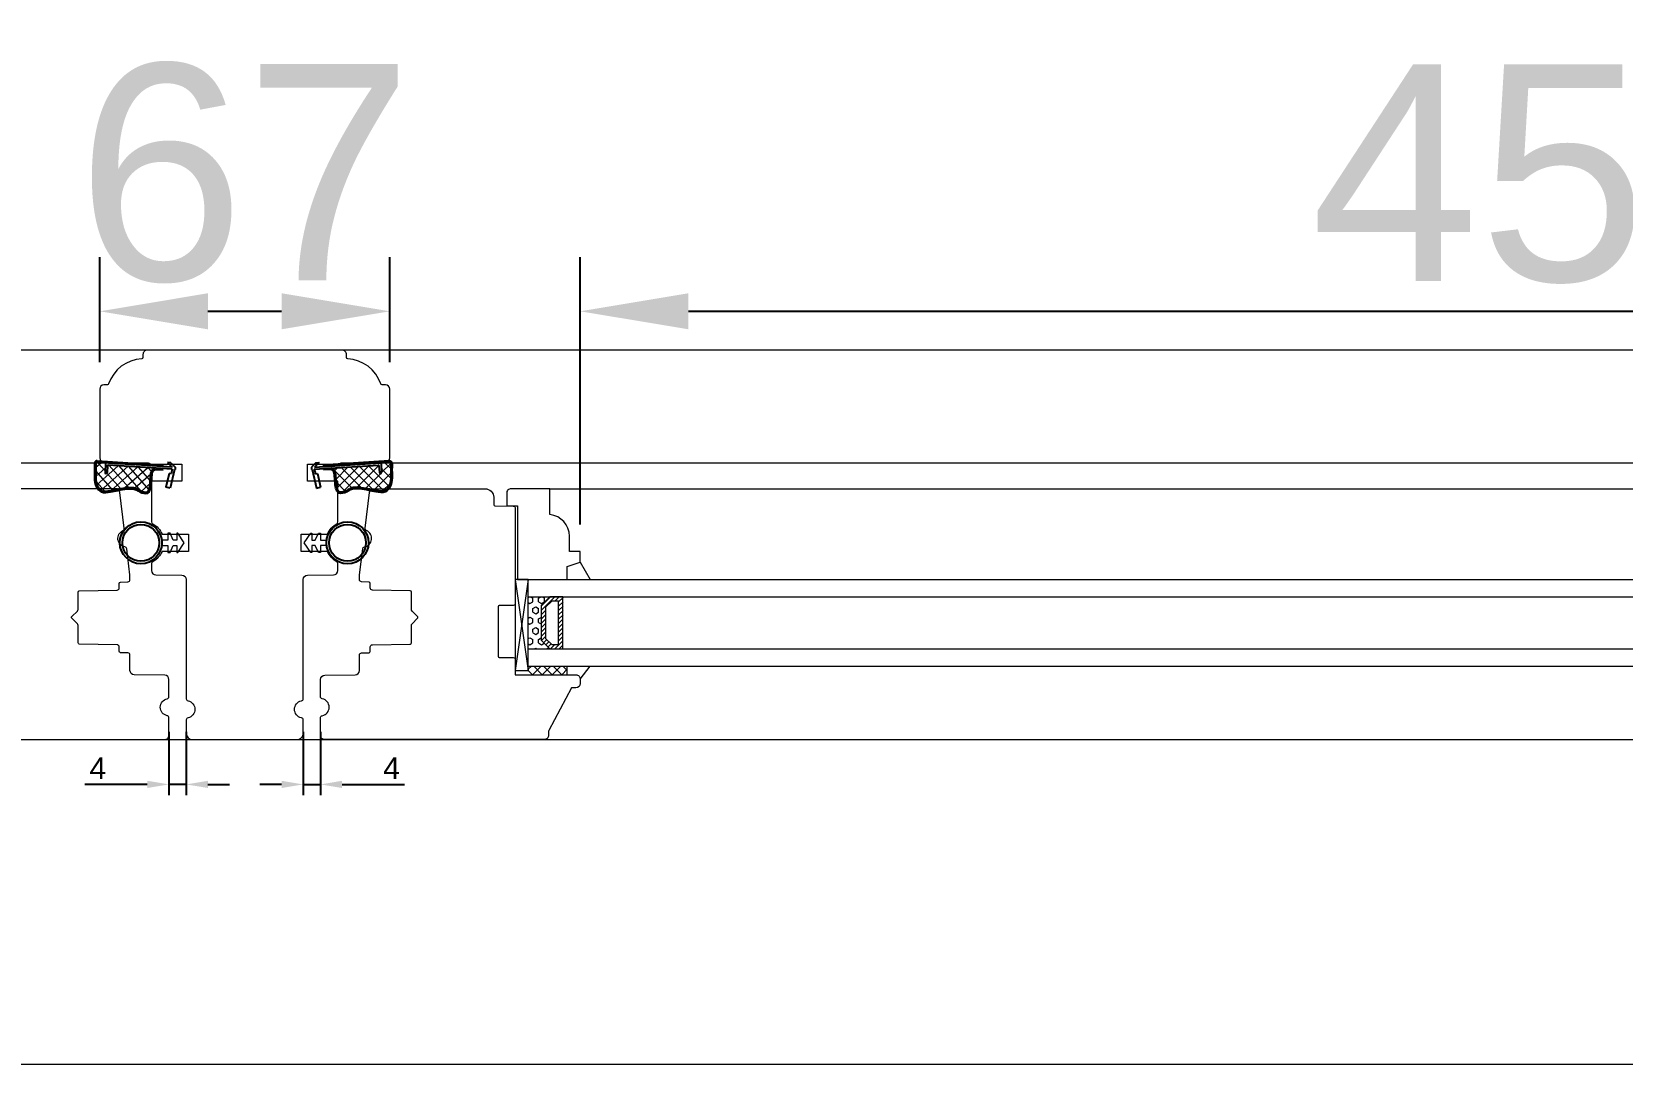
# Model space of a CAD drawing. Header units: millimetres. Extents: x 0 to 182016, y 11 to 3710.
# Drawn here: x 26659.8 to 27027.1, y 989.8 to 1228.4 of the extents above; entities that cross this region are included whole.
import ezdxf

# ---------------------------------------------------------------- set-up
doc = ezdxf.new("R2010")
doc.units = ezdxf.units.MM
for name, color, linetype, lineweight in [('Matmenys', 10, 'Continuous', 20), ('OTHER', 251, 'Continuous', 13), ('Stakta', 7, 'Continuous', 25), ('Testinės profilio linijos', 7, 'Continuous', 5)]:
    doc.layers.add(name, color=color, linetype=linetype, lineweight=lineweight)
doc.styles.get("Standard").update_dxf_attribs({"font": 'arial.ttf'})
doc.dimstyles.new('2', dxfattribs={"dimscale": 2, "dimtxt": 2.5, "dimasz": 2.5, "dimexe": 1.25, "dimexo": 0.625, "dimtad": 1, "dimtxsty": 'Standard', "dimcen": 2.5, "dimadec": 0, "dimazin": 0, "dimtfac": 1, "dimtmove": 0, "dimatfit": 3, "dimfxl": 1, "dimarcsym": 0})
doc.dimstyles.new('Padidinti matmenys', dxfattribs={"dimscale": 10, "dimtxt": 5, "dimasz": 2.5, "dimexe": 1.25, "dimexo": 0.625, "dimtad": 1, "dimdec": 1, "dimtxsty": 'Standard', "dimcen": 2.5, "dimadec": 0, "dimazin": 0, "dimtfac": 1, "dimtdec": 1, "dimtmove": 0, "dimatfit": 3, "dimfxl": 1, "dimarcsym": 0})

# ---------------------------------------------------------------- blocks, each defined once
blk = doc.blocks.new('*D1410')
at = {"layer": 'Defpoints', "color": 0, "transparency": 16777216}
for p in [(26722.49, 1067.84), (26726.49, 1067.84), (26722.49, 1054.47)]:
    blk.add_point(p, dxfattribs=at)
at = {"layer": 'Matmenys', "color": 0, "lineweight": -2, "transparency": 16777216}
for p, q in [((26722.49, 1066.59), (26722.49, 1051.97)), ((26726.49, 1066.59), (26726.49, 1051.97)), ((26717.49, 1054.47), (26712.49, 1054.47)), ((26722.49, 1054.47), (26726.49, 1054.47)), ((26731.49, 1054.47), (26745.89, 1054.47))]:
    blk.add_line(p, q, dxfattribs=at)
at = {"layer": 'Matmenys', "color": 0, "transparency": 16777216}
for points in [[(26717.49, 1055.31), (26717.49, 1053.64), (26722.49, 1054.47)], [(26731.49, 1055.31), (26731.49, 1053.64), (26726.49, 1054.47)]]:
    blk.add_solid(points, dxfattribs=at)
at = {"layer": 'Matmenys', "color": 0, "transparency": 16777216, "insert": (26742.91, 1058.22), "char_height": 5, "attachment_point": 5}
blk.add_mtext('4', dxfattribs=at)
blk = doc.blocks.new('*D1135')
at = {"layer": 'Defpoints', "color": 0, "transparency": 16777216}
for p in [(26691.49, 1067.84), (26695.49, 1067.84), (26695.49, 1054.47)]:
    blk.add_point(p, dxfattribs=at)
at = {"layer": 'Matmenys', "color": 0, "lineweight": -2, "transparency": 16777216}
for p, q in [((26691.49, 1066.59), (26691.49, 1051.97)), ((26695.49, 1066.59), (26695.49, 1051.97)), ((26686.49, 1054.47), (26672.09, 1054.47)), ((26695.49, 1054.47), (26691.49, 1054.47)), ((26700.49, 1054.47), (26705.49, 1054.47))]:
    blk.add_line(p, q, dxfattribs=at)
at = {"layer": 'Matmenys', "color": 0, "transparency": 16777216}
for points in [[(26686.49, 1055.31), (26686.49, 1053.64), (26691.49, 1054.47)], [(26700.49, 1055.31), (26700.49, 1053.64), (26695.49, 1054.47)]]:
    blk.add_solid(points, dxfattribs=at)
at = {"layer": 'Matmenys', "color": 0, "transparency": 16777216, "insert": (26675.07, 1058.22), "char_height": 5, "attachment_point": 5}
blk.add_mtext('4', dxfattribs=at)
blk = doc.blocks.new('*D1136')
at = {"color": 0, "lineweight": -2, "transparency": 16777216}
for p, q in [((26786.49, 1114.56), (26786.49, 1176.3)), ((27240.48, 1114.56), (27240.48, 1176.3)), ((26811.49, 1163.8), (27215.48, 1163.8))]:
    blk.add_line(p, q, dxfattribs=at)
at = {"color": 0, "transparency": 16777216}
for points in [[(26811.49, 1167.97), (26811.49, 1159.64), (26786.49, 1163.8)], [(27215.48, 1167.97), (27215.48, 1159.64), (27240.48, 1163.8)]]:
    blk.add_solid(points, dxfattribs=at)
at = {"layer": 'Defpoints', "color": 0, "transparency": 16777216}
for p in [(27240.48, 1163.8), (26786.49, 1108.31), (27240.48, 1108.31)]:
    blk.add_point(p, dxfattribs=at)
at = {"color": 0, "lineweight": 5, "transparency": 16777216, "insert": (27013.49, 1195.48), "char_height": 50, "attachment_point": 5}
blk.add_mtext('454', dxfattribs=at)
blk = doc.blocks.new('*D1922')
at = {"color": 0, "lineweight": -2, "transparency": 16777216}
for p, q in [((26675.49, 1152.05), (26675.49, 1176.3)), ((26742.49, 1152.05), (26742.49, 1176.3)), ((26700.49, 1163.8), (26717.49, 1163.8))]:
    blk.add_line(p, q, dxfattribs=at)
at = {"color": 0, "transparency": 16777216}
for points in [[(26700.49, 1167.97), (26700.49, 1159.64), (26675.49, 1163.8)], [(26717.49, 1167.97), (26717.49, 1159.64), (26742.49, 1163.8)]]:
    blk.add_solid(points, dxfattribs=at)
at = {"layer": 'Defpoints', "color": 0, "transparency": 16777216}
for p in [(26742.49, 1163.8), (26675.49, 1145.8), (26742.49, 1145.8)]:
    blk.add_point(p, dxfattribs=at)
at = {"color": 0, "lineweight": 5, "transparency": 16777216, "insert": (26708.99, 1195.58), "char_height": 50, "attachment_point": 5}
blk.add_mtext('67', dxfattribs=at)

msp = doc.modelspace()

# ---------------------------------------------------------------- hatches: boundary and pattern name
at = {"lineweight": 0}
h = msp.add_hatch(dxfattribs=at)
h.set_pattern_fill('HEX', color=256, scale=0.25, angle=90, style=0)
h.set_pattern_definition([(90, (8427.2218, -11821.5974), (1.374815, -4e-16), [0.79375, -1.5875]), (330, (8427.2218, -11821.5974), (-0.6874075, -1.190624716), [0.79375, -1.5875]), (30, (8427.2218, -11820.8036), (0.6874075, -1.190624716), [0.79375, -1.5875])])
h.paths.add_polyline_path([(26774.4928161, 1085.8109378), (26779.4928161, 1085.8109378), (26777.4928161, 1087.8109378), (26777.4928161, 1095.8109378), (26779.4928161, 1097.8109378), (26774.4928161, 1097.8116468)])
h = msp.add_hatch(dxfattribs=at)
h.set_pattern_fill('JIS_WOOD', color=256, angle=90, style=0)
h.set_pattern_definition([(45, (8427.2218, -11821.59735), (0.5, -0.5), [])])
h.paths.add_polyline_path([(26777.4928161, 1095.8109378), (26777.4928161, 1087.8109378), (26779.4928161, 1085.8109378), (26782.4928161, 1085.8109378), (26782.5105495, 1097.8475204), (26779.4928161, 1097.8109378)])
h.paths.add_polyline_path([(26778.4928161, 1088.2251513), (26778.4928161, 1095.3967242), (26779.9070297, 1096.8109378), (26781.4928161, 1096.8109378), (26781.4928161, 1086.8109378), (26779.9070297, 1086.8109378)], flags=16)
at = {"lineweight": 0, "ltscale": 0.5}
h = msp.add_hatch(dxfattribs=at)
h.set_pattern_fill('ANSI37', color=256, scale=0.5, angle=90, style=0)
h.set_pattern_definition([(135, (26770.9928, 1079.8116), (-1.12253, -1.12253), []), (225, (26770.9928, 1079.8116), (1.12253, -1.12253), [])])
h.paths.add_polyline_path([(26783.4928161, 1081.8116468), (26774.4928161, 1081.8116468), (26774.4928161, 1079.8116468), (26783.4928161, 1079.8116468)])
at = {"layer": 'Matmenys'}
h = msp.add_hatch(dxfattribs=at)
h.set_pattern_fill('ANSI37', color=252, scale=0.5, angle=-93.589345612, style=0)
h.set_pattern_definition([(311.4106544, (23110.4673, -271065.189), (1.190606082, 1.0500540025), []), (41.4106544, (23110.4673, -271065.189), (-1.0500540025, 1.190606082), [])])
edge = h.paths.add_edge_path()
edge.add_arc((26677.4187002, 1128.1172231), 0.1, 86.410654388, 176.410654388)
edge.add_line((26677.3188963, 1128.1234836), (26677.2218131, 1126.5757979))
edge.add_arc((26676.9723035, 1126.5914491), 0.25, 176.410654388, 356.410654388, ccw=False)
edge.add_line((26676.7227939, 1126.6071004), (26676.8511796, 1128.6538053))
edge.add_arc((26676.9509834, 1128.6475448), 0.1, 86.410654381, 176.410654388, ccw=False)
edge.add_line((26676.9572439, 1128.7473486), (26676.9619889, 1128.8229916))
edge.add_line((26676.9619889, 1128.8229916), (26674.980188, 1128.947306))
edge.add_spline(control_points=[(26674.980188, 1128.947306), (26674.9010295, 1128.9355037), (26674.8310378, 1128.9243281), (26674.747287, 1128.9025342), (26674.7237227, 1128.8931484), (26674.6998397, 1128.8804535), (26674.69178, 1128.8742043), (26674.6672922, 1128.8486154), (26674.6483993, 1128.8193784), (26674.614696, 1128.7150587), (26674.6015741, 1128.6421264), (26674.5818719, 1128.3891434), (26674.5923702, 1128.1753093), (26674.6116984, 1127.7328308), (26674.6161738, 1127.513502), (26674.6172499, 1127.0936111), (26674.6142179, 1126.8905249), (26674.6015075, 1126.3003176), (26674.5883311, 1125.9322675), (26674.5885928, 1125.1790861), (26674.6070891, 1124.8023362), (26674.7102755, 1124.2092317), (26674.7701695, 1123.9816608), (26674.9232051, 1123.5845596), (26675.0059545, 1123.4127719), (26675.2099547, 1123.0716042), (26675.3300695, 1122.9054015), (26675.5975146, 1122.6142418), (26675.7451883, 1122.4906618), (26676.0263728, 1122.330943), (26676.161669, 1122.2833891), (26676.4629679, 1122.2237841), (26676.6265679, 1122.2130808), (26677.2111647, 1122.2268247), (26677.6750803, 1122.3215789), (26678.5675764, 1122.4933212), (26678.9946566, 1122.5770158), (26680.0730052, 1122.7882021), (26680.7310558, 1122.9219362), (26681.7241577, 1123.0468622), (26682.0277589, 1123.077356), (26682.6498025, 1123.1016915), (26682.9657065, 1123.0941507), (26683.5149148, 1123.0092664), (26683.7509982, 1122.9479277), (26684.1516496, 1122.7754674), (26684.3102821, 1122.6806189), (26684.6089409, 1122.4963506), (26684.7503981, 1122.4064931), (26685.052181, 1122.25041), (26685.2172338, 1122.1804398), (26685.5823555, 1122.0607086), (26685.7833056, 1122.0177061), (26686.1227222, 1121.9938074), (26686.2647077, 1122.0070132), (26686.4599283, 1122.0670524), (26686.5252562, 1122.1037926), (26686.6519795, 1122.2123417), (26686.7111573, 1122.2844079), (26686.8682349, 1122.5484955), (26686.9497346, 1122.7896038), (26687.0663519, 1123.3400147), (26687.1028834, 1123.6482098), (26687.1561549, 1124.2444276), (26687.1753773, 1124.5319786), (26687.2187368, 1125.0624685), (26687.240873, 1125.3107269), (26687.2770873, 1125.7155292), (26687.2911737, 1125.8729326), (26687.3192958, 1126.196865), (26687.3343319, 1126.3751822), (26687.4026169, 1126.6780493), (26687.4382519, 1126.7958713), (26687.5338487, 1127.0083501), (26687.5869956, 1127.1022648), (26687.7056363, 1127.2474586), (26687.7612585, 1127.3024767), (26687.8850258, 1127.3915687), (26687.9486528, 1127.4244481), (26688.0675169, 1127.4726162), (26688.1245939, 1127.4894975), (26688.2251743, 1127.5154414), (26688.2695699, 1127.525159), (26688.3105662, 1127.5341949)], knot_values=[0, 0, 0, 0, 0.2245066002, 0.2245066002, 0.377043448, 0.377043448, 0.5295802957, 0.5295802957, 0.8082977366, 0.8082977366, 1.0870151774, 1.0870151774, 1.6244414062, 1.6244414062, 2.161867635, 2.161867635, 2.6992938638, 2.6992938638, 3.7741463214, 3.7741463214, 5.0334406395, 5.0334406395, 5.8656302806, 5.8656302806, 6.5060139406, 6.5060139406, 7.1463976006, 7.1463976006, 7.7996240151, 7.7996240151, 8.3563201169, 8.3563201169, 8.9130162187, 8.9130162187, 10.239934143, 10.239934143, 11.5668520673, 11.5668520673, 13.5970761059, 13.5970761059, 14.4582175179, 14.4582175179, 15.3193589298, 15.3193589298, 15.9856015553, 15.9856015553, 16.5061017172, 16.5061017172, 17.0266018791, 17.0266018791, 17.547102041, 17.547102041, 18.1672448488, 18.1672448488, 18.7176261004, 18.7176261004, 19.1465766047, 19.1465766047, 19.5755271091, 19.5755271091, 20.3898249977, 20.3898249977, 21.2041228863, 21.2041228863, 21.9655448497, 21.9655448497, 22.7269668131, 22.7269668131, 23.2229068178, 23.2229068178, 23.7188468224, 23.7188468224, 24.0184411081, 24.0184411081, 24.2549295987, 24.2549295987, 24.4119994701, 24.4119994701, 24.5501072405, 24.5501072405, 24.6882150108, 24.6882150108, 24.8099116426, 24.8099116426, 24.8099116426, 24.8099116426], degree=3, periodic=0)
edge.add_line((26688.3105662, 1127.5341949), (26677.4249606, 1128.217027))
h = msp.add_hatch(dxfattribs=at)
h.set_pattern_fill('ANSI37', color=252, scale=0.5, angle=-180, style=0)
h.set_pattern_definition([(225, (-132904.3922, -1098353.8803), (1.1225320151, -1.1225320151), []), (315, (-132904.3922, -1098353.8803), (1.1225320151, 1.1225320151), [])])
edge = h.paths.add_edge_path()
edge.add_arc((26739.904369, 1128.1172231), 0.1, 363.589345612, 453.589345612, ccw=False)
edge.add_line((26740.0041729, 1128.1234836), (26740.1012561, 1126.5757979))
edge.add_arc((26740.3507657, 1126.5914491), 0.25, 183.589345612, 363.589345612)
edge.add_line((26740.6002753, 1126.6071004), (26740.4718896, 1128.6538053))
edge.add_arc((26740.3720858, 1128.6475448), 0.1, 363.589345612, 453.589345619)
edge.add_line((26740.3658253, 1128.7473486), (26740.3610803, 1128.8229916))
edge.add_line((26740.3610803, 1128.8229916), (26742.3428812, 1128.947306))
edge.add_spline(control_points=[(26742.3428812, 1128.947306), (26742.4220397, 1128.9355037), (26742.4920314, 1128.9243281), (26742.5757822, 1128.9025342), (26742.5993465, 1128.8931484), (26742.6232295, 1128.8804535), (26742.6312891, 1128.8742043), (26742.6557769, 1128.8486154), (26742.6746698, 1128.8193784), (26742.7083732, 1128.7150587), (26742.7214951, 1128.6421264), (26742.7411973, 1128.3891434), (26742.7306989, 1128.1753093), (26742.7113708, 1127.7328308), (26742.7068954, 1127.513502), (26742.7058192, 1127.0936111), (26742.7088512, 1126.8905249), (26742.7215616, 1126.3003176), (26742.7347381, 1125.9322675), (26742.7344764, 1125.1790861), (26742.7159801, 1124.8023362), (26742.6127937, 1124.2092317), (26742.5528997, 1123.9816608), (26742.3998641, 1123.5845596), (26742.3171147, 1123.4127719), (26742.1131145, 1123.0716042), (26741.9929997, 1122.9054015), (26741.7255546, 1122.6142418), (26741.5778809, 1122.4906618), (26741.2966964, 1122.330943), (26741.1614001, 1122.2833891), (26740.8601013, 1122.2237841), (26740.6965013, 1122.2130808), (26740.1119045, 1122.2268247), (26739.6479889, 1122.3215789), (26738.7554928, 1122.4933212), (26738.3284125, 1122.5770158), (26737.2500639, 1122.7882021), (26736.5920134, 1122.9219362), (26735.5989114, 1123.0468622), (26735.2953103, 1123.077356), (26734.6732667, 1123.1016915), (26734.3573626, 1123.0941507), (26733.8081544, 1123.0092664), (26733.572071, 1122.9479277), (26733.1714196, 1122.7754674), (26733.012787, 1122.6806189), (26732.7141283, 1122.4963506), (26732.572671, 1122.4064931), (26732.2708881, 1122.25041), (26732.1058354, 1122.1804398), (26731.7407137, 1122.0607086), (26731.5397636, 1122.0177061), (26731.200347, 1121.9938074), (26731.0583615, 1122.0070132), (26730.8631408, 1122.0670524), (26730.797813, 1122.1037926), (26730.6710897, 1122.2123417), (26730.6119118, 1122.2844079), (26730.4548343, 1122.5484955), (26730.3733346, 1122.7896038), (26730.2567173, 1123.3400147), (26730.2201858, 1123.6482098), (26730.1669143, 1124.2444276), (26730.1476918, 1124.5319786), (26730.1043324, 1125.0624685), (26730.0821962, 1125.3107269), (26730.0459819, 1125.7155292), (26730.0318955, 1125.8729326), (26730.0037734, 1126.196865), (26729.9887373, 1126.3751822), (26729.9204523, 1126.6780493), (26729.8848173, 1126.7958713), (26729.7892205, 1127.0083501), (26729.7360736, 1127.1022648), (26729.6174328, 1127.2474586), (26729.5618106, 1127.3024767), (26729.4380434, 1127.3915687), (26729.3744164, 1127.4244481), (26729.2555523, 1127.4726162), (26729.1984753, 1127.4894975), (26729.0978949, 1127.5154414), (26729.0534993, 1127.525159), (26729.012503, 1127.5341949)], knot_values=[0, 0, 0, 0, 0.2245066002, 0.2245066002, 0.377043448, 0.377043448, 0.5295802957, 0.5295802957, 0.8082977366, 0.8082977366, 1.0870151774, 1.0870151774, 1.6244414062, 1.6244414062, 2.161867635, 2.161867635, 2.6992938638, 2.6992938638, 3.7741463214, 3.7741463214, 5.0334406395, 5.0334406395, 5.8656302806, 5.8656302806, 6.5060139406, 6.5060139406, 7.1463976006, 7.1463976006, 7.7996240151, 7.7996240151, 8.3563201169, 8.3563201169, 8.9130162187, 8.9130162187, 10.239934143, 10.239934143, 11.5668520673, 11.5668520673, 13.5970761059, 13.5970761059, 14.4582175179, 14.4582175179, 15.3193589298, 15.3193589298, 15.9856015553, 15.9856015553, 16.5061017172, 16.5061017172, 17.0266018791, 17.0266018791, 17.547102041, 17.547102041, 18.1672448488, 18.1672448488, 18.7176261004, 18.7176261004, 19.1465766047, 19.1465766047, 19.5755271091, 19.5755271091, 20.3898249977, 20.3898249977, 21.2041228863, 21.2041228863, 21.9655448497, 21.9655448497, 22.7269668131, 22.7269668131, 23.2229068178, 23.2229068178, 23.7188468224, 23.7188468224, 24.0184411081, 24.0184411081, 24.2549295987, 24.2549295987, 24.4119994701, 24.4119994701, 24.5501072405, 24.5501072405, 24.6882150108, 24.6882150108, 24.8099116426, 24.8099116426, 24.8099116426, 24.8099116426], degree=3, periodic=0)
edge.add_line((26729.012503, 1127.5341949), (26739.8981085, 1128.217027))

# ---------------------------------------------------------------- linework, layer by layer
at = {"color": 1}
for p, q in [((26674.9359477, 1129.2440261), (26690.2607631, 1128.2827314)), ((26674.980188, 1128.947306), (26690.2151327, 1127.9916487)), ((26742.3871215, 1129.2440261), (26727.062306, 1128.2827314)), ((26742.3428812, 1128.947306), (26727.1079365, 1127.9916487)), ((26688.375139, 1127.2412268), (26690.1355903, 1127.1307972)), ((26728.9479302, 1127.2412268), (26727.1874789, 1127.1307972))]:
    msp.add_line(p, q, dxfattribs=at)
for p, q in [((26676.8511796, 1128.6538053), (26676.7227939, 1126.6071004)), ((26676.9572439, 1128.7473486), (26676.9619889, 1128.8229916)), ((26692.2155078, 1127.7902286), (26676.9572439, 1128.7473486)), ((26677.3188963, 1128.1234836), (26677.2218131, 1126.5757979)), ((26692.2587257, 1127.2865349), (26677.4249606, 1128.217027)), ((26691.9124353, 1128.8110732), (26691.1647946, 1128.8579711)), ((26691.1647946, 1128.8579711), (26692.2155078, 1127.7902286)), ((26691.9124353, 1128.8110732), (26692.9427765, 1127.7446085)), ((26692.9427765, 1127.7446085), (26692.9114741, 1127.2455893)), ((26725.4106339, 1128.8110732), (26724.3802926, 1127.7446085)), ((26724.3802926, 1127.7446085), (26724.4115951, 1127.2455893)), ((26725.0643434, 1127.2865349), (26739.8981085, 1128.217027)), ((26726.1582746, 1128.8579711), (26725.1075613, 1127.7902286)), ((26725.1075613, 1127.7902286), (26740.3658253, 1128.7473486)), ((26725.4106339, 1128.8110732), (26726.1582746, 1128.8579711)), ((26740.0041729, 1128.1234836), (26740.1012561, 1126.5757979)), ((26740.3658253, 1128.7473486), (26740.3610803, 1128.8229916)), ((26740.4718896, 1128.6538053), (26740.6002753, 1126.6071004)), ((26691.5338549, 1126.3483991), (26690.8053897, 1123.1283926)), ((26692.0215309, 1126.2380717), (26691.5338549, 1126.3483991)), ((26692.7641882, 1127.2548282), (26691.7807417, 1122.9077378)), ((26692.2587257, 1127.2865349), (26692.0215309, 1126.2380717)), ((26692.9114741, 1127.2455893), (26692.7641882, 1127.2548282)), ((26724.4115951, 1127.2455893), (26724.558881, 1127.2548282)), ((26724.558881, 1127.2548282), (26725.5423275, 1122.9077378)), ((26725.0643434, 1127.2865349), (26725.3015383, 1126.2380717)), ((26725.3015383, 1126.2380717), (26725.7892143, 1126.3483991)), ((26725.7892143, 1126.3483991), (26726.5176795, 1123.1283926)), ((26691.7807417, 1122.9077378), (26690.8053897, 1123.1283926)), ((26725.5423275, 1122.9077378), (26726.5176795, 1123.1283926))]:
    msp.add_line(p, q)
at = {"lineweight": 9}
for p, q in [((26779.4928161, 1122.8116468), (27247.4817128, 1122.8116468)), ((26774.4929012, 1101.8116468), (27252.4816278, 1101.8116468)), ((26774.4929012, 1097.8116468), (27252.4816278, 1097.8116468)), ((26774.4929012, 1085.8116468), (27252.4816278, 1085.8116468)), ((26774.4929012, 1081.8116468), (27252.4816278, 1081.8116468))]:
    msp.add_line(p, q, dxfattribs=at)
at = {"lineweight": 0}
for p, q in [((26786.4928161, 1105.8116468), (26788.7794812, 1101.8116468)), ((26774.4928161, 1101.8109378), (26771.4928161, 1080.8109378)), ((26771.4928161, 1101.8109378), (26774.4928161, 1080.8109378)), ((26783.4928161, 1079.8116468), (26783.4928161, 1081.8116468)), ((26786.4928161, 1078.8116468), (26788.7794812, 1081.8116468))]:
    msp.add_line(p, q, dxfattribs=at)
at = {"lineweight": 5}
msp.add_line((25414.5150221, 989.8116468), (27394.4817132, 989.8116468), dxfattribs=at)
at = {"lineweight": 0}
msp.add_lwpolyline([(26779.4928161, 1116.8116468), (26779.4928161, 1122.8116468), (26770.4928161, 1122.8116468, 0.4142135624), (26769.4928161, 1121.8116468), (26769.4928161, 1118.8116468), (26771.9928161, 1118.8116468), (26771.9928161, 1101.8116468), (26783.4928161, 1101.8116468), (26783.4928161, 1104.8116468), (26786.4928161, 1105.8116468), (26786.4928161, 1108.3116468), (26783.9928161, 1108.3116468), (26783.9928161, 1111.8367097, 0.3851703882), (26779.4928161, 1116.8116468)], format="xyb", dxfattribs=at)
for points in [[(26771.4928161, 1101.8109378), (26771.4928161, 1080.8109378), (26774.4928161, 1080.8109378), (26774.4928161, 1101.8109378)], [(26777.4928161, 1095.8109378), (26777.4928161, 1087.8109378), (26779.4928161, 1085.8109378), (26782.4928161, 1085.8109378), (26782.4928161, 1097.8109378), (26779.4928161, 1097.8109378)], [(26778.4928161, 1095.3967242), (26778.4928161, 1088.2251513), (26779.9070297, 1086.8109378), (26781.4928161, 1086.8109378), (26781.4928161, 1096.8109378), (26779.9070297, 1096.8109378)]]:
    msp.add_lwpolyline(points, close=True, dxfattribs=at)
at = {"color": 18, "linetype": 'ByBlock', "true_color": 0x000000}
for centre, radius in [((26685.010315, 1110.3018164), 4.85), ((26685.010315, 1110.3018164), 4.25), ((26732.7424315, 1110.3018164), 4.85), ((26732.7424315, 1110.3018164), 4.25)]:
    msp.add_circle(centre, radius, dxfattribs=at)
for centre, radius, start, end in [((26676.9509834, 1128.6475448), 0.1, 86.410654388, 176.410654391), ((26677.4187002, 1128.1172231), 0.1, 86.410654388, 176.410654391), ((26739.904369, 1128.1172231), 0.1, 3.589345609, 93.589345612), ((26740.3720858, 1128.6475448), 0.1, 3.589345609, 93.589345612), ((26676.9723035, 1126.5914491), 0.25, 176.410654391, 356.410654391), ((26740.3507657, 1126.5914491), 0.25, 183.589345609, 3.589345609)]:
    msp.add_arc(centre, radius, start, end)
at = {"color": 1}
for points in [[(26674.9359477, 1129.2440261), (26674.5744474, 1129.1535293), (26674.3049065, 1127.8796708), (26674.7932958, 1123.1872979), (26675.8364936, 1122.0972916), (26677.9999655, 1122.0786752), (26679.6980053, 1122.4090491), (26681.8634462, 1122.7559654), (26683.9001678, 1122.5565367), (26684.7284126, 1122.0803677), (26686.5829527, 1121.8001043), (26687.4753986, 1124.5122829), (26687.6025662, 1125.9911585), (26687.7205375, 1126.6784264), (26688.0227432, 1127.1203117), (26688.375139, 1127.2412268)], [(26742.3871215, 1129.2440261), (26742.7486218, 1129.1535293), (26743.0181627, 1127.8796708), (26742.5297734, 1123.1872979), (26741.4865756, 1122.0972916), (26739.3231037, 1122.0786752), (26737.6250639, 1122.4090491), (26735.459623, 1122.7559654), (26733.4229013, 1122.5565367), (26732.5946566, 1122.0803677), (26730.7401164, 1121.8001043), (26729.8476705, 1124.5122829), (26729.720503, 1125.9911585), (26729.6025316, 1126.6784264), (26729.300326, 1127.1203117), (26728.9479302, 1127.2412268)]]:
    msp.add_spline(points, degree=3, dxfattribs=at)
for points in [[(26674.980188, 1128.947306), (26674.9010295, 1128.9355037), (26674.8310378, 1128.9243281), (26674.747287, 1128.9025342), (26674.7237227, 1128.8931484), (26674.6998397, 1128.8804535), (26674.69178, 1128.8742043), (26674.6672922, 1128.8486154), (26674.6483993, 1128.8193784), (26674.614696, 1128.7150587), (26674.6015741, 1128.6421264), (26674.5818719, 1128.3891434), (26674.5923702, 1128.1753093), (26674.6116984, 1127.7328308), (26674.6161738, 1127.513502), (26674.6172499, 1127.0936111), (26674.6142179, 1126.8905249), (26674.6015075, 1126.3003176), (26674.5883311, 1125.9322675), (26674.5885928, 1125.1790861), (26674.6070891, 1124.8023362), (26674.7102755, 1124.2092317), (26674.7701695, 1123.9816608), (26674.9232051, 1123.5845596), (26675.0059545, 1123.4127719), (26675.2099547, 1123.0716042), (26675.3300695, 1122.9054015), (26675.5975146, 1122.6142418), (26675.7451883, 1122.4906618), (26676.0263728, 1122.330943), (26676.161669, 1122.2833891), (26676.4629679, 1122.2237841), (26676.6265679, 1122.2130808), (26677.2111647, 1122.2268247), (26677.6750803, 1122.3215789), (26678.5675764, 1122.4933212), (26678.9946566, 1122.5770158), (26680.0730052, 1122.7882021), (26680.7310558, 1122.9219362), (26681.7241577, 1123.0468622), (26682.0277589, 1123.077356), (26682.6498025, 1123.1016915), (26682.9657065, 1123.0941507), (26683.5149148, 1123.0092664), (26683.7509982, 1122.9479277), (26684.1516496, 1122.7754674), (26684.3102821, 1122.6806189), (26684.6089409, 1122.4963506), (26684.7503981, 1122.4064931), (26685.052181, 1122.25041), (26685.2172338, 1122.1804398), (26685.5823555, 1122.0607086), (26685.7833056, 1122.0177061), (26686.1227222, 1121.9938074), (26686.2647077, 1122.0070132), (26686.4599283, 1122.0670524), (26686.5252562, 1122.1037926), (26686.6519795, 1122.2123417), (26686.7111573, 1122.2844079), (26686.8682349, 1122.5484955), (26686.9497346, 1122.7896038), (26687.0663519, 1123.3400147), (26687.1028834, 1123.6482098), (26687.1561549, 1124.2444276), (26687.1753773, 1124.5319786), (26687.2187368, 1125.0624685), (26687.240873, 1125.3107269), (26687.2770873, 1125.7155292), (26687.2911737, 1125.8729326), (26687.3192958, 1126.196865), (26687.3343319, 1126.3751822), (26687.4026169, 1126.6780493), (26687.4382519, 1126.7958713), (26687.5338487, 1127.0083501), (26687.5869956, 1127.1022648), (26687.7056363, 1127.2474586), (26687.7612585, 1127.3024767), (26687.8850258, 1127.3915687), (26687.9486528, 1127.4244481), (26688.0675169, 1127.4726162), (26688.1245939, 1127.4894975), (26688.2251743, 1127.5154414), (26688.2695699, 1127.525159), (26688.3105662, 1127.5341949)], [(26742.3428812, 1128.947306), (26742.4220397, 1128.9355037), (26742.4920314, 1128.9243281), (26742.5757822, 1128.9025342), (26742.5993465, 1128.8931484), (26742.6232295, 1128.8804535), (26742.6312891, 1128.8742043), (26742.6557769, 1128.8486154), (26742.6746698, 1128.8193784), (26742.7083732, 1128.7150587), (26742.7214951, 1128.6421264), (26742.7411973, 1128.3891434), (26742.7306989, 1128.1753093), (26742.7113708, 1127.7328308), (26742.7068954, 1127.513502), (26742.7058192, 1127.0936111), (26742.7088512, 1126.8905249), (26742.7215616, 1126.3003176), (26742.7347381, 1125.9322675), (26742.7344764, 1125.1790861), (26742.7159801, 1124.8023362), (26742.6127937, 1124.2092317), (26742.5528997, 1123.9816608), (26742.3998641, 1123.5845596), (26742.3171147, 1123.4127719), (26742.1131145, 1123.0716042), (26741.9929997, 1122.9054015), (26741.7255546, 1122.6142418), (26741.5778809, 1122.4906618), (26741.2966964, 1122.330943), (26741.1614001, 1122.2833891), (26740.8601013, 1122.2237841), (26740.6965013, 1122.2130808), (26740.1119045, 1122.2268247), (26739.6479889, 1122.3215789), (26738.7554928, 1122.4933212), (26738.3284125, 1122.5770158), (26737.2500639, 1122.7882021), (26736.5920134, 1122.9219362), (26735.5989114, 1123.0468622), (26735.2953103, 1123.077356), (26734.6732667, 1123.1016915), (26734.3573626, 1123.0941507), (26733.8081544, 1123.0092664), (26733.572071, 1122.9479277), (26733.1714196, 1122.7754674), (26733.012787, 1122.6806189), (26732.7141283, 1122.4963506), (26732.572671, 1122.4064931), (26732.2708881, 1122.25041), (26732.1058354, 1122.1804398), (26731.7407137, 1122.0607086), (26731.5397636, 1122.0177061), (26731.200347, 1121.9938074), (26731.0583615, 1122.0070132), (26730.8631408, 1122.0670524), (26730.797813, 1122.1037926), (26730.6710897, 1122.2123417), (26730.6119118, 1122.2844079), (26730.4548343, 1122.5484955), (26730.3733346, 1122.7896038), (26730.2567173, 1123.3400147), (26730.2201858, 1123.6482098), (26730.1669143, 1124.2444276), (26730.1476918, 1124.5319786), (26730.1043324, 1125.0624685), (26730.0821962, 1125.3107269), (26730.0459819, 1125.7155292), (26730.0318955, 1125.8729326), (26730.0037734, 1126.196865), (26729.9887373, 1126.3751822), (26729.9204523, 1126.6780493), (26729.8848173, 1126.7958713), (26729.7892205, 1127.0083501), (26729.7360736, 1127.1022648), (26729.6174328, 1127.2474586), (26729.5618106, 1127.3024767), (26729.4380434, 1127.3915687), (26729.3744164, 1127.4244481), (26729.2555523, 1127.4726162), (26729.1984753, 1127.4894975), (26729.0978949, 1127.5154414), (26729.0534993, 1127.525159), (26729.012503, 1127.5341949)]]:
    msp.add_open_spline(points, degree=3, knots=[0, 0, 0, 0, 0.2245066002, 0.2245066002, 0.377043448, 0.377043448, 0.5295802957, 0.5295802957, 0.8082977366, 0.8082977366, 1.0870151774, 1.0870151774, 1.6244414062, 1.6244414062, 2.161867635, 2.161867635, 2.6992938638, 2.6992938638, 3.7741463214, 3.7741463214, 5.0334406395, 5.0334406395, 5.8656302806, 5.8656302806, 6.5060139406, 6.5060139406, 7.1463976006, 7.1463976006, 7.7996240151, 7.7996240151, 8.3563201169, 8.3563201169, 8.9130162187, 8.9130162187, 10.239934143, 10.239934143, 11.5668520673, 11.5668520673, 13.5970761059, 13.5970761059, 14.4582175179, 14.4582175179, 15.3193589298, 15.3193589298, 15.9856015553, 15.9856015553, 16.5061017172, 16.5061017172, 17.0266018791, 17.0266018791, 17.547102041, 17.547102041, 18.1672448488, 18.1672448488, 18.7176261004, 18.7176261004, 19.1465766047, 19.1465766047, 19.5755271091, 19.5755271091, 20.3898249977, 20.3898249977, 21.2041228863, 21.2041228863, 21.9655448497, 21.9655448497, 22.7269668131, 22.7269668131, 23.2229068178, 23.2229068178, 23.7188468224, 23.7188468224, 24.0184411081, 24.0184411081, 24.2549295987, 24.2549295987, 24.4119994701, 24.4119994701, 24.5501072405, 24.5501072405, 24.6882150108, 24.6882150108, 24.8099116426, 24.8099116426, 24.8099116426, 24.8099116426], dxfattribs=at)
at = {"layer": 'OTHER'}
for points in [[(26689.8135248, 1109.6917902), (26691.2294336, 1109.6917902), (26691.2294336, 1108.0465088), (26691.7551158, 1108.0465088), (26692.4984568, 1109.6917902), (26693.2910764, 1109.6917902), (26693.2910764, 1108.0465088), (26693.5099672, 1108.0465088), (26695.0128484, 1110.3018164), (26693.5099672, 1112.5571239), (26693.2910764, 1112.5571239), (26693.2910764, 1110.9118425), (26692.4984568, 1110.9118425), (26691.7551158, 1112.5571239), (26691.2294336, 1112.5571239), (26691.2294336, 1110.9118425), (26689.8135248, 1110.9118425)], [(26727.9392216, 1109.6917902), (26726.5233128, 1109.6917902), (26726.5233128, 1108.0465088), (26725.9976306, 1108.0465088), (26725.2542896, 1109.6917902), (26724.46167, 1109.6917902), (26724.46167, 1108.0465088), (26724.2427792, 1108.0465088), (26722.739898, 1110.3018164), (26724.2427792, 1112.5571239), (26724.46167, 1112.5571239), (26724.46167, 1110.9118425), (26725.2542896, 1110.9118425), (26725.9976306, 1112.5571239), (26726.5233128, 1112.5571239), (26726.5233128, 1110.9118425), (26727.9392216, 1110.9118425)]]:
    msp.add_lwpolyline(points, dxfattribs=at)
at = {"layer": 'Stakta', "color": 18, "lineweight": 5, "true_color": 0x000000}
for points in [[(26720.9928161, 1064.8116468, 0.4142135624), (26722.4928161, 1066.3116468), (26722.4928161, 1069.3621571, 0.3563939587), (26722.0928161, 1069.852055, -0.8164965809), (26722.0928161, 1073.7712386, 0.3563939587), (26722.4928161, 1074.2611366), (26722.4928161, 1101.8203356, -0.4116598905), (26723.4840895, 1102.8202976), (26729.5015426, 1102.8728111, 0.4116598905), (26730.4928161, 1103.872773), (26730.4928161, 1105.5061742, 0.2720281141), (26730.2362025, 1105.9429385, -0.164173551), (26728.0874913, 1108.3105813), (26721.9928161, 1108.3105813), (26721.9928161, 1112.3105813), (26728.0874913, 1112.3105813, -0.164173551), (26730.2362025, 1114.6782241, 0.2720281141), (26730.4928161, 1115.1149884), (26730.4928161, 1124.5116468), (26723.4928161, 1124.5116468), (26723.4928161, 1128.5116468), (26730.7702589, 1128.5116468, -0.2023892741), (26731.4840895, 1128.8202976), (26741.5015426, 1128.9077185, 0.4116598905), (26742.4928161, 1129.9076805), (26742.4928161, 1145.8028819, 0.4116598905), (26741.5015426, 1146.8028438), (26740.7094845, 1146.809756, -0.3199404334), (26740.4276614, 1147.0143859, 0.3090857966), (26732.7783507, 1152.8026691, -0.4001549105), (26732.4928161, 1153.1023202), (26732.4928161, 1153.8116468, 0.4142135624), (26731.4928161, 1154.8116468), (26686.4928161, 1154.8116468, 0.4142135624), (26685.4928161, 1153.8116468), (26685.4928161, 1153.1023202, -0.4001549105), (26685.2072815, 1152.8026691, 0.3090857966), (26677.5579708, 1147.0143859, -0.3199404334), (26677.2761476, 1146.809756), (26676.4840895, 1146.8028438, 0.4116598905), (26675.4928161, 1145.8028819), (26675.4928161, 1129.9076805, 0.4116598905), (26676.4840895, 1128.9077185), (26686.5015426, 1128.8202976, -0.2023892741), (26687.2153732, 1128.5116468), (26694.4928161, 1128.5116468), (26694.4928161, 1124.5116468), (26687.4928161, 1124.5116468), (26687.4928161, 1115.1149884, 0.2720281142), (26687.7494296, 1114.6782241, -0.164173551), (26689.8981408, 1112.3105813), (26695.9928161, 1112.3105813), (26695.9928161, 1108.3105813), (26689.8981408, 1108.3105813, -0.164173551), (26687.7494296, 1105.9429385, 0.2720281141), (26687.4928161, 1105.5061742), (26687.4928161, 1103.872773, 0.4116598905), (26688.4840895, 1102.8728111), (26694.5015426, 1102.8202976, -0.4116598905), (26695.4928161, 1101.8203356), (26695.4928161, 1074.2611366, 0.3563939587), (26695.8928161, 1073.7712386, -0.816496581), (26695.8928161, 1069.852055, 0.3563939587), (26695.4928161, 1069.3621571), (26695.4928161, 1066.3116468, 0.4142135624), (26696.9928161, 1064.8116468)], [(26726.8928161, 1070.352055, 0.8164965809), (26726.8928161, 1074.2712386, -0.3563939587), (26726.4928161, 1074.7611366), (26726.4928161, 1078.7417938, -0.4116598905), (26727.4840896, 1079.7417557), (26734.5015426, 1079.8029961, 0.4116598905), (26735.4928161, 1080.802958), (26735.4928161, 1084.3414835, -0.4040361542), (26735.9753663, 1084.8411959), (26737.7032859, 1084.9015362, 0.4040262258), (26737.9928161, 1085.2013535), (26737.9928161, 1086.2544751, -0.4091108014), (26738.4840899, 1086.7543989), (26747.1980518, 1086.9065017, 0.4091108014), (26747.4928161, 1087.206456), (26747.4928161, 1091.230276, -0.1989123674), (26747.6392627, 1091.5838294), (26748.9049481, 1092.8495148, 0.4142135624), (26748.9049481, 1093.2737789), (26747.6392627, 1094.5394643, -0.1989123674), (26747.4928161, 1094.8930177), (26747.4928161, 1098.9168377, 0.4091108014), (26747.1980518, 1099.216792), (26738.4840899, 1099.3688947, -0.4091108014), (26737.9928161, 1099.8688186), (26737.9928161, 1100.9219402, 0.4040262258), (26737.7032859, 1101.2217575), (26735.9753663, 1101.2820977, -0.4040262258), (26735.4928161, 1101.7817932), (26735.4928161, 1102.7504842, -0.0305527633), (26735.5002699, 1102.8723536), (26736.2419589, 1108.9129254, -0.3282648586), (26736.6487687, 1109.343922, 0.7358200833), (26737.1141747, 1113.1343494, -0.3282648586), (26736.8237164, 1113.6509597), (26737.8406864, 1121.9335162, -0.3788661087), (26738.8332326, 1122.8116468), (26764.4928161, 1122.8116468, -0.4142135624), (26766.4928161, 1120.8116468), (26766.4928161, 1119.1090402, 0.4116598905), (26766.7901981, 1118.8090516), (26770.9971794, 1118.7723379, -0.4116598905), (26771.4928161, 1118.2723569), (26771.4928161, 1096.3422099, -0.4116598905), (26770.9971794, 1095.842229), (26767.7901981, 1095.8142421, 0.4116598905), (26767.4928161, 1095.5142535), (26767.4928161, 1084.1090402, 0.4116598905), (26767.7901981, 1083.8090516), (26770.9971794, 1083.7810647, -0.4116598905), (26771.4928161, 1083.2810838), (26771.4928161, 1079.8116468), (26785.4928161, 1079.8116468, -0.4142135624), (26786.4928161, 1078.8116468), (26786.4928161, 1077.8204118, -0.4116598905), (26785.5015426, 1076.8204499), (26784.4928161, 1076.8116468), (26779.234248, 1066.9217186, 0.1227845609), (26779.1757218, 1066.6869828), (26779.1757218, 1065.8116468, -0.4142135624), (26778.1757218, 1064.8116468), (26727.4928161, 1064.8116468, -0.4142135624), (26726.4928161, 1065.8116468), (26726.4928161, 1069.8621571, -0.3563939587)]]:
    msp.add_lwpolyline(points, format="xyb", close=True, dxfattribs=at)
msp.add_lwpolyline([(26639.8099104, 1064.8116468), (26690.492816, 1064.8116468, 0.4142135624), (26691.492816, 1065.8116468), (26691.492816, 1069.8621571, 0.3563939587), (26691.092816, 1070.352055, -0.8164965809), (26691.092816, 1074.2712386, 0.3563939587), (26691.492816, 1074.7611366), (26691.492816, 1078.7417938, 0.4116598905), (26690.5015426, 1079.7417557), (26683.4840895, 1079.8029961, -0.4116598905), (26682.492816, 1080.802958), (26682.492816, 1084.3414835, 0.4040361542), (26682.0102658, 1084.8411959), (26680.2823462, 1084.9015362, -0.4040262258), (26679.992816, 1085.2013535), (26679.992816, 1086.2544751, 0.4091108014), (26679.5015422, 1086.7543989), (26670.7875803, 1086.9065017, -0.4091108014), (26670.492816, 1087.206456), (26670.492816, 1091.230276, 0.1989123674), (26670.3463694, 1091.5838294), (26669.080684, 1092.8495148, -0.4142135624), (26669.080684, 1093.2737789), (26670.3463694, 1094.5394643, 0.1989123674), (26670.492816, 1094.8930177), (26670.492816, 1098.9168377, -0.4091108014), (26670.7875803, 1099.216792), (26679.5015422, 1099.3688947, 0.4091108014), (26679.992816, 1099.8688186), (26679.992816, 1100.9219402, -0.4040262258), (26680.2823462, 1101.2217575), (26682.0102658, 1101.2820977, 0.4040262258), (26682.492816, 1101.7817932), (26682.492816, 1102.7504842, 0.0305527633), (26682.4853622, 1102.8723536), (26681.7436732, 1108.9129254, 0.3282648586), (26681.3368634, 1109.343922, -0.7358200833), (26680.8714574, 1113.1343494, 0.3282648586), (26681.1619158, 1113.6509597), (26680.1449457, 1121.9335162, 0.3788661087), (26679.1523996, 1122.8116468), (26653.492816, 1122.8116468, 0.4142135624)], format="xyb", dxfattribs=at)
at = {"layer": 'Testinės profilio linijos', "lineweight": 5}
for p, q in [((27295.4816974, 1154.8116468), (25513.0150225, 1154.8116468)), ((26122.3723819, 1128.8116468), (26686.6243534, 1128.8116468)), ((26731.3612787, 1128.8116468), (27295.6132502, 1128.8116468)), ((25560.197908, 1064.8116468), (27248.7987856, 1064.8116468))]:
    msp.add_line(p, q, dxfattribs=at)

# ---------------------------------------------------------------- dimensions: what is measured, and where the dimension line sits
at = {"color": 1, "lineweight": 5}
dim = msp.add_linear_dim(base=(26742.4928161, 1163.804424), p1=(26675.4928161, 1145.8028819), p2=(26742.4928161, 1145.8028819), dimstyle='Padidinti matmenys', dxfattribs=at)
dim.commit()
dim.dimension.update_dxf_attribs({"geometry": '*D1922', "text_midpoint": (26708.9928161, 1163.804424), "dimtype": 160})
dim = msp.add_linear_dim(base=(27240.4817128, 1163.804424), p1=(26786.4928161, 1108.3116468), p2=(27240.4817128, 1108.3116468), dimstyle='Padidinti matmenys', dxfattribs=at)
dim.commit()
dim.dimension.update_dxf_attribs({"geometry": '*D1136', "text_midpoint": (27013.4872645, 1195.4807542)})
at = {"layer": 'Matmenys'}
dim = msp.add_linear_dim(base=(26695.4928161, 1054.4723232), p1=(26691.492816, 1067.836902), p2=(26695.4928161, 1067.836902), angle=180, dimstyle='2', override={"dimdec": 6}, dxfattribs=at)
dim.commit()
dim.dimension.update_dxf_attribs({"geometry": '*D1135', "text_midpoint": (26675.0719429, 1054.4723232), "dimtype": 160})
dim = msp.add_linear_dim(base=(26722.4928161, 1054.4723232), p1=(26726.4928161, 1067.836902), p2=(26722.4928161, 1067.836902), dimstyle='2', override={"dimdec": 6}, dxfattribs=at)
dim.commit()
dim.dimension.update_dxf_attribs({"geometry": '*D1410', "text_midpoint": (26742.9136892, 1054.4723232), "dimtype": 160})

doc.saveas('drawing.dxf')
